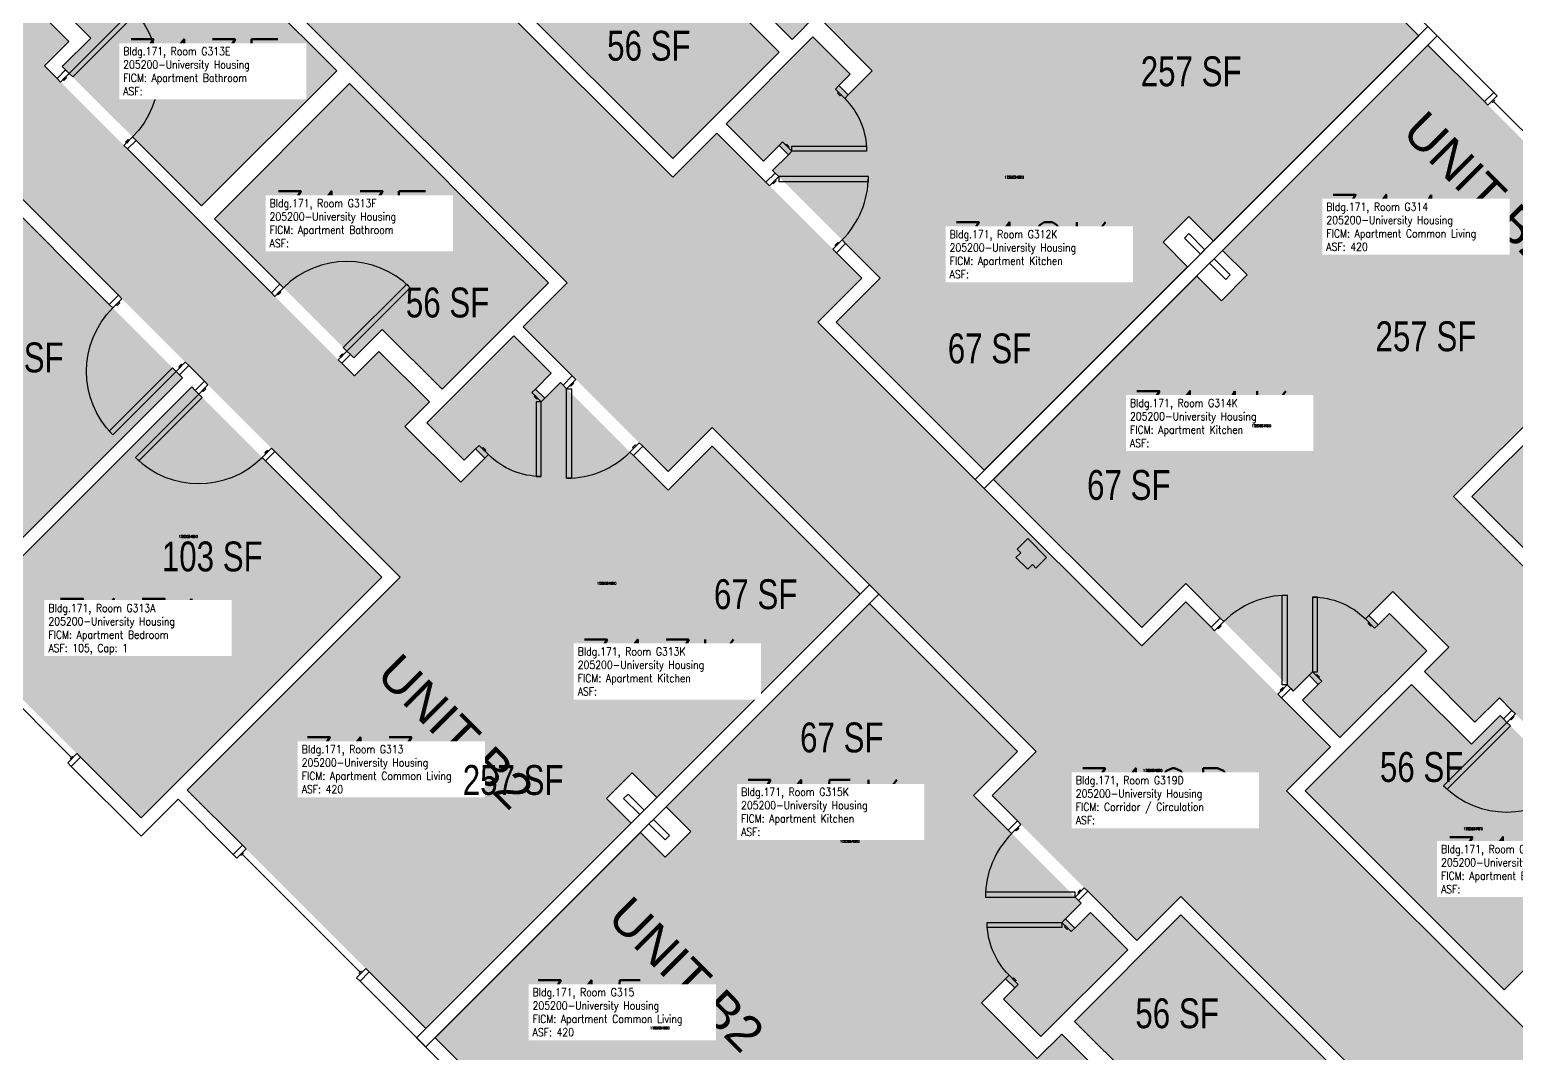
# Model space of a CAD drawing. Header units: inches. Extents: x 1063 to 4030, y -1482 to 1605.
# Drawn here: x 2375 to 2972, y 663 to 1074 of the extents above; entities that cross this region are included whole.
import ezdxf
from ezdxf.enums import TextEntityAlignment as Align

# ---------------------------------------------------------------- set-up
doc = ezdxf.new("R2010")
doc.units = ezdxf.units.IN
doc.header["$LTSCALE"] = 192
doc.header["$MEASUREMENT"] = 0
for name, color, linetype in [('A-AREA-IDEN', 1, 'Continuous'), ('A-DOOR', 2, 'Continuous'), ('A-GLAZ', 1, 'Continuous'), ('A-IDEN-RNUM', 7, 'Continuous'), ('A-IDEN-SNUM', 4, 'Continuous'), ('A-IDEN-VNUM', 4, 'Continuous'), ('A-WALL', 5, 'Continuous'), ('AREA-TEXT', 3, 'Continuous'), ('Rooms-Category-Color', 7, 'Continuous'), ('Rooms-College-Color', 7, 'Continuous'), ('Rooms-Department-Color', 7, 'Continuous'), ('Rooms-Division-Color', 7, 'Continuous'), ('Rooms-Information', 7, 'Continuous')]:
    doc.layers.add(name, color=color, linetype=linetype)
doc.styles.add('AREA', font='arial.ttf', dxfattribs={"width": 0.75, "height": 12})
doc.styles.add('ROOMSNUMBER', font='txt.shx', dxfattribs={"height": 0.03})
doc.styles.add('ROOMVNUMBER', font='simplex.shx', dxfattribs={"width": 0.85})
doc.styles.get("Standard").update_dxf_attribs({"font": 'arial.ttf'})

msp = doc.modelspace()

# ---------------------------------------------------------------- hatches: boundary and pattern name
h = msp.add_hatch()
h.set_pattern_fill('ANSI31', color=256, style=0)
h.set_pattern_definition([(270, (1828.62325, 814.43073), (-0.125, 2e-16), [])])
h.paths.add_polyline_path([(2475.92, 992.96), (2517.46, 951.43), (2523.97, 957.94), (2482.43, 999.47)], flags=9)
h = msp.add_hatch()
h.set_pattern_fill('ANSI31', color=256, style=0)
h.set_pattern_definition([(90, (3642.63514, 926.84186), (0.125, 2e-14), [])])
h.paths.add_polyline_path([(2995.34, 748.31), (2953.8, 789.84), (2947.29, 783.33), (2988.82, 741.8)], flags=9)
at = {"layer": 'Rooms-Category-Color', "true_color": 0xadadad}
msp.add_hatch(color=253, dxfattribs=at).paths.add_polyline_path([(2330.9, 1232.94), (2373.33, 1275.37), (2633.56, 1015.13), (2651.24, 1032.81), (2709.45, 974.59), (2691.78, 956.92), (2821.91, 826.78), (2839.59, 844.46), (2897.8, 786.25), (2880.12, 768.57), (3535.92, 112.77), (3553.6, 130.45), (3595.4, 88.64), (3577.73, 70.96), (3700.48, -51.78), (3658.05, -94.21), (3535.3, 28.54), (3517.62, 10.86), (3475.82, 52.67), (3493.49, 70.35), (2837.69, 726.14), (2820.02, 708.47), (2761.81, 766.68), (2779.48, 784.36), (2649.35, 914.49), (2631.67, 896.81), (2573.46, 955.02), (2591.14, 972.7)])
at = {"layer": 'Rooms-Category-Color', "true_color": 0x728ef3}
for points in [[(2933.18, 1071.9), (2837.36, 1167.71), (2751.8, 1082.15), (2557.35, 1276.6), (2516.34, 1235.59), (2536.67, 1215.26), (2546.48, 1225.07), (2670.95, 1100.6), (2661.14, 1090.79), (2681.47, 1070.46), (2691.28, 1080.27), (2713.7, 1057.86), (2704.06, 1048.22), (2700.35, 1051.93), (2704.86, 1056.44), (2689.87, 1071.43), (2654.95, 1036.52), (2669.94, 1021.53), (2676.31, 1027.89), (2680.02, 1024.18), (2673.66, 1017.82), (2716.88, 974.59), (2780.87, 1038.59), (2830.47, 988.99), (2840.81, 999.33), (2850.71, 989.43)], [(2553.58, 1102.54), (2633.57, 1022.54), (2676.35, 1065.32), (2652.31, 1089.37), (2663.8, 1100.86), (2607.84, 1156.82)], [(2388.36, 1059.51), (2444.31, 1003.56), (2498.58, 1057.83), (2418.59, 1137.83), (2375.8, 1095.05), (2399.84, 1071.01)], [(2534.37, 673.09), (2438.56, 768.9), (2524.12, 854.46), (2329.66, 1048.92), (2370.67, 1089.93), (2391, 1069.6), (2381.19, 1059.79), (2505.67, 935.31), (2515.48, 945.12), (2535.81, 924.8), (2526, 914.98), (2548.41, 892.57), (2558.04, 902.2), (2554.33, 905.92), (2549.82, 901.41), (2534.83, 916.4), (2569.75, 951.31), (2584.74, 936.32), (2578.37, 929.96), (2582.09, 926.25), (2588.45, 932.61), (2631.67, 889.39), (2567.68, 825.39), (2617.28, 775.8), (2606.94, 765.45), (2616.84, 755.55)], [(2936.89, 1068.18), (3032.7, 972.37), (2947.14, 886.81), (3141.6, 692.36), (3100.58, 651.34), (3080.26, 671.67), (3090.07, 681.49), (2965.59, 805.96), (2955.78, 796.15), (2935.45, 816.48), (2945.26, 826.29), (2922.85, 848.7), (2913.21, 839.07), (2916.93, 835.36), (2921.43, 839.86), (2936.42, 824.87), (2901.51, 789.96), (2886.52, 804.95), (2892.89, 811.31), (2889.17, 815.03), (2882.81, 808.66), (2839.59, 851.89), (2903.58, 915.88), (2853.98, 965.48), (2864.32, 975.82), (2854.42, 985.72)], [(2503.72, 1052.7), (2583.71, 972.7), (2540.93, 929.92), (2516.89, 953.96), (2505.4, 942.47), (2449.44, 998.43)], [(2840.37, 979.09), (2758.7, 897.42), (2699.2, 956.92), (2780.87, 1038.59)], [(2263.81, 913.95), (2339.91, 837.84), (2436.61, 934.52), (2360.51, 1010.64), (2264.13, 914.25)], [(3127.64, 907.13), (3051.27, 983.5), (2954.58, 886.8), (3030.94, 810.43), (3127.32, 906.83)], [(2844.08, 975.38), (2762.41, 893.71), (2821.91, 834.21), (2903.58, 915.88)], [(2343.63, 834.13), (2419.99, 757.76), (2516.69, 854.46), (2440.32, 930.83), (2343.95, 834.43)], [(2627.18, 765.9), (2708.85, 847.57), (2649.35, 907.07), (2567.68, 825.39)], [(2630.89, 762.18), (2712.56, 843.85), (2772.06, 784.36), (2690.39, 702.69)], [(2967.55, 688.57), (2887.55, 768.56), (2930.33, 811.34), (2954.38, 787.3), (2965.87, 798.79), (3021.83, 742.83)], [(2538.08, 669.38), (2633.89, 573.56), (2719.45, 659.12), (2913.91, 464.67), (2954.92, 505.68), (2934.59, 526.01), (2924.78, 516.2), (2800.31, 640.67), (2810.12, 650.48), (2789.79, 670.81), (2779.98, 661), (2757.56, 683.42), (2767.2, 693.05), (2770.91, 689.34), (2766.4, 684.83), (2781.39, 669.84), (2816.3, 704.75), (2801.31, 719.74), (2794.95, 713.38), (2791.24, 717.09), (2797.6, 723.46), (2754.38, 766.68), (2690.39, 702.69), (2640.79, 752.28), (2630.45, 741.94), (2620.55, 751.84)], [(2917.69, 638.73), (2837.69, 718.72), (2794.91, 675.94), (2818.96, 651.9), (2807.47, 640.41), (2863.43, 584.45)]]:
    msp.add_hatch(color=171, dxfattribs=at).paths.add_polyline_path(points)
at = {"layer": 'Rooms-College-Color', "true_color": 0xadadad}
for points in [[(2330.9, 1232.94), (2373.33, 1275.37), (2633.56, 1015.13), (2651.24, 1032.81), (2709.45, 974.59), (2691.78, 956.92), (2821.91, 826.78), (2839.59, 844.46), (2897.8, 786.25), (2880.12, 768.57), (3535.92, 112.77), (3553.6, 130.45), (3595.4, 88.64), (3577.73, 70.96), (3700.48, -51.78), (3658.05, -94.21), (3535.3, 28.54), (3517.62, 10.86), (3475.82, 52.67), (3493.49, 70.35), (2837.69, 726.14), (2820.02, 708.47), (2761.81, 766.68), (2779.48, 784.36), (2649.35, 914.49), (2631.67, 896.81), (2573.46, 955.02), (2591.14, 972.7)], [(2933.18, 1071.9), (2837.36, 1167.71), (2751.8, 1082.15), (2557.35, 1276.6), (2516.34, 1235.59), (2536.67, 1215.26), (2546.48, 1225.07), (2670.95, 1100.6), (2661.14, 1090.79), (2681.47, 1070.46), (2691.28, 1080.27), (2713.7, 1057.86), (2704.06, 1048.22), (2700.35, 1051.93), (2704.86, 1056.44), (2689.87, 1071.43), (2654.95, 1036.52), (2669.94, 1021.53), (2676.31, 1027.89), (2680.02, 1024.18), (2673.66, 1017.82), (2716.88, 974.59), (2780.87, 1038.59), (2830.47, 988.99), (2840.81, 999.33), (2850.71, 989.43)], [(2553.58, 1102.54), (2633.57, 1022.54), (2676.35, 1065.32), (2652.31, 1089.37), (2663.8, 1100.86), (2607.84, 1156.82)], [(2388.36, 1059.51), (2444.31, 1003.56), (2498.58, 1057.83), (2418.59, 1137.83), (2375.8, 1095.05), (2399.84, 1071.01)], [(2534.37, 673.09), (2438.56, 768.9), (2524.12, 854.46), (2329.66, 1048.92), (2370.67, 1089.93), (2391, 1069.6), (2381.19, 1059.79), (2505.67, 935.31), (2515.48, 945.12), (2535.81, 924.8), (2526, 914.98), (2548.41, 892.57), (2558.04, 902.2), (2554.33, 905.92), (2549.82, 901.41), (2534.83, 916.4), (2569.75, 951.31), (2584.74, 936.32), (2578.37, 929.96), (2582.09, 926.25), (2588.45, 932.61), (2631.67, 889.39), (2567.68, 825.39), (2617.28, 775.8), (2606.94, 765.45), (2616.84, 755.55)], [(2936.89, 1068.18), (3032.7, 972.37), (2947.14, 886.81), (3141.6, 692.36), (3100.58, 651.34), (3080.26, 671.67), (3090.07, 681.49), (2965.59, 805.96), (2955.78, 796.15), (2935.45, 816.48), (2945.26, 826.29), (2922.85, 848.7), (2913.21, 839.07), (2916.93, 835.36), (2921.43, 839.86), (2936.42, 824.87), (2901.51, 789.96), (2886.52, 804.95), (2892.89, 811.31), (2889.17, 815.03), (2882.81, 808.66), (2839.59, 851.89), (2903.58, 915.88), (2853.98, 965.48), (2864.32, 975.82), (2854.42, 985.72)], [(2503.72, 1052.7), (2583.71, 972.7), (2540.93, 929.92), (2516.89, 953.96), (2505.4, 942.47), (2449.44, 998.43)], [(2840.37, 979.09), (2758.7, 897.42), (2699.2, 956.92), (2780.87, 1038.59)], [(2263.81, 913.95), (2339.91, 837.84), (2436.61, 934.52), (2360.51, 1010.64), (2264.13, 914.25)], [(3127.64, 907.13), (3051.27, 983.5), (2954.58, 886.8), (3030.94, 810.43), (3127.32, 906.83)], [(2844.08, 975.38), (2762.41, 893.71), (2821.91, 834.21), (2903.58, 915.88)], [(2343.63, 834.13), (2419.99, 757.76), (2516.69, 854.46), (2440.32, 930.83), (2343.95, 834.43)], [(2627.18, 765.9), (2708.85, 847.57), (2649.35, 907.07), (2567.68, 825.39)], [(2630.89, 762.18), (2712.56, 843.85), (2772.06, 784.36), (2690.39, 702.69)], [(2967.55, 688.57), (2887.55, 768.56), (2930.33, 811.34), (2954.38, 787.3), (2965.87, 798.79), (3021.83, 742.83)], [(2538.08, 669.38), (2633.89, 573.56), (2719.45, 659.12), (2913.91, 464.67), (2954.92, 505.68), (2934.59, 526.01), (2924.78, 516.2), (2800.31, 640.67), (2810.12, 650.48), (2789.79, 670.81), (2779.98, 661), (2757.56, 683.42), (2767.2, 693.05), (2770.91, 689.34), (2766.4, 684.83), (2781.39, 669.84), (2816.3, 704.75), (2801.31, 719.74), (2794.95, 713.38), (2791.24, 717.09), (2797.6, 723.46), (2754.38, 766.68), (2690.39, 702.69), (2640.79, 752.28), (2630.45, 741.94), (2620.55, 751.84)], [(2917.69, 638.73), (2837.69, 718.72), (2794.91, 675.94), (2818.96, 651.9), (2807.47, 640.41), (2863.43, 584.45)]]:
    msp.add_hatch(color=253, dxfattribs=at).paths.add_polyline_path(points)
at = {"layer": 'Rooms-Department-Color', "true_color": 0xacacac}
msp.add_hatch(color=253, dxfattribs=at).paths.add_polyline_path([(2330.9, 1232.94), (2373.33, 1275.37), (2633.56, 1015.13), (2651.24, 1032.81), (2709.45, 974.59), (2691.78, 956.92), (2821.91, 826.78), (2839.59, 844.46), (2897.8, 786.25), (2880.12, 768.57), (3535.92, 112.77), (3553.6, 130.45), (3595.4, 88.64), (3577.73, 70.96), (3700.48, -51.78), (3658.05, -94.21), (3535.3, 28.54), (3517.62, 10.86), (3475.82, 52.67), (3493.49, 70.35), (2837.69, 726.14), (2820.02, 708.47), (2761.81, 766.68), (2779.48, 784.36), (2649.35, 914.49), (2631.67, 896.81), (2573.46, 955.02), (2591.14, 972.7)])
at = {"layer": 'Rooms-Department-Color', "true_color": 0x604aed}
for points in [[(2933.18, 1071.9), (2837.36, 1167.71), (2751.8, 1082.15), (2557.35, 1276.6), (2516.34, 1235.59), (2536.67, 1215.26), (2546.48, 1225.07), (2670.95, 1100.6), (2661.14, 1090.79), (2681.47, 1070.46), (2691.28, 1080.27), (2713.7, 1057.86), (2704.06, 1048.22), (2700.35, 1051.93), (2704.86, 1056.44), (2689.87, 1071.43), (2654.95, 1036.52), (2669.94, 1021.53), (2676.31, 1027.89), (2680.02, 1024.18), (2673.66, 1017.82), (2716.88, 974.59), (2780.87, 1038.59), (2830.47, 988.99), (2840.81, 999.33), (2850.71, 989.43)], [(2553.58, 1102.54), (2633.57, 1022.54), (2676.35, 1065.32), (2652.31, 1089.37), (2663.8, 1100.86), (2607.84, 1156.82)], [(2388.36, 1059.51), (2444.31, 1003.56), (2498.58, 1057.83), (2418.59, 1137.83), (2375.8, 1095.05), (2399.84, 1071.01)], [(2534.37, 673.09), (2438.56, 768.9), (2524.12, 854.46), (2329.66, 1048.92), (2370.67, 1089.93), (2391, 1069.6), (2381.19, 1059.79), (2505.67, 935.31), (2515.48, 945.12), (2535.81, 924.8), (2526, 914.98), (2548.41, 892.57), (2558.04, 902.2), (2554.33, 905.92), (2549.82, 901.41), (2534.83, 916.4), (2569.75, 951.31), (2584.74, 936.32), (2578.37, 929.96), (2582.09, 926.25), (2588.45, 932.61), (2631.67, 889.39), (2567.68, 825.39), (2617.28, 775.8), (2606.94, 765.45), (2616.84, 755.55)], [(2936.89, 1068.18), (3032.7, 972.37), (2947.14, 886.81), (3141.6, 692.36), (3100.58, 651.34), (3080.26, 671.67), (3090.07, 681.49), (2965.59, 805.96), (2955.78, 796.15), (2935.45, 816.48), (2945.26, 826.29), (2922.85, 848.7), (2913.21, 839.07), (2916.93, 835.36), (2921.43, 839.86), (2936.42, 824.87), (2901.51, 789.96), (2886.52, 804.95), (2892.89, 811.31), (2889.17, 815.03), (2882.81, 808.66), (2839.59, 851.89), (2903.58, 915.88), (2853.98, 965.48), (2864.32, 975.82), (2854.42, 985.72)], [(2503.72, 1052.7), (2583.71, 972.7), (2540.93, 929.92), (2516.89, 953.96), (2505.4, 942.47), (2449.44, 998.43)], [(2840.37, 979.09), (2758.7, 897.42), (2699.2, 956.92), (2780.87, 1038.59)], [(2263.81, 913.95), (2339.91, 837.84), (2436.61, 934.52), (2360.51, 1010.64), (2264.13, 914.25)], [(3127.64, 907.13), (3051.27, 983.5), (2954.58, 886.8), (3030.94, 810.43), (3127.32, 906.83)], [(2844.08, 975.38), (2762.41, 893.71), (2821.91, 834.21), (2903.58, 915.88)], [(2343.63, 834.13), (2419.99, 757.76), (2516.69, 854.46), (2440.32, 930.83), (2343.95, 834.43)], [(2627.18, 765.9), (2708.85, 847.57), (2649.35, 907.07), (2567.68, 825.39)], [(2630.89, 762.18), (2712.56, 843.85), (2772.06, 784.36), (2690.39, 702.69)], [(2967.55, 688.57), (2887.55, 768.56), (2930.33, 811.34), (2954.38, 787.3), (2965.87, 798.79), (3021.83, 742.83)], [(2538.08, 669.38), (2633.89, 573.56), (2719.45, 659.12), (2913.91, 464.67), (2954.92, 505.68), (2934.59, 526.01), (2924.78, 516.2), (2800.31, 640.67), (2810.12, 650.48), (2789.79, 670.81), (2779.98, 661), (2757.56, 683.42), (2767.2, 693.05), (2770.91, 689.34), (2766.4, 684.83), (2781.39, 669.84), (2816.3, 704.75), (2801.31, 719.74), (2794.95, 713.38), (2791.24, 717.09), (2797.6, 723.46), (2754.38, 766.68), (2690.39, 702.69), (2640.79, 752.28), (2630.45, 741.94), (2620.55, 751.84)], [(2917.69, 638.73), (2837.69, 718.72), (2794.91, 675.94), (2818.96, 651.9), (2807.47, 640.41), (2863.43, 584.45)]]:
    msp.add_hatch(color=173, dxfattribs=at).paths.add_polyline_path(points)
at = {"layer": 'Rooms-Division-Color', "true_color": 0xadadad}
msp.add_hatch(color=253, dxfattribs=at).paths.add_polyline_path([(2330.9, 1232.94), (2373.33, 1275.37), (2633.56, 1015.13), (2651.24, 1032.81), (2709.45, 974.59), (2691.78, 956.92), (2821.91, 826.78), (2839.59, 844.46), (2897.8, 786.25), (2880.12, 768.57), (3535.92, 112.77), (3553.6, 130.45), (3595.4, 88.64), (3577.73, 70.96), (3700.48, -51.78), (3658.05, -94.21), (3535.3, 28.54), (3517.62, 10.86), (3475.82, 52.67), (3493.49, 70.35), (2837.69, 726.14), (2820.02, 708.47), (2761.81, 766.68), (2779.48, 784.36), (2649.35, 914.49), (2631.67, 896.81), (2573.46, 955.02), (2591.14, 972.7)])
at = {"layer": 'Rooms-Division-Color', "true_color": 0x604aed}
for points in [[(2933.18, 1071.9), (2837.36, 1167.71), (2751.8, 1082.15), (2557.35, 1276.6), (2516.34, 1235.59), (2536.67, 1215.26), (2546.48, 1225.07), (2670.95, 1100.6), (2661.14, 1090.79), (2681.47, 1070.46), (2691.28, 1080.27), (2713.7, 1057.86), (2704.06, 1048.22), (2700.35, 1051.93), (2704.86, 1056.44), (2689.87, 1071.43), (2654.95, 1036.52), (2669.94, 1021.53), (2676.31, 1027.89), (2680.02, 1024.18), (2673.66, 1017.82), (2716.88, 974.59), (2780.87, 1038.59), (2830.47, 988.99), (2840.81, 999.33), (2850.71, 989.43)], [(2553.58, 1102.54), (2633.57, 1022.54), (2676.35, 1065.32), (2652.31, 1089.37), (2663.8, 1100.86), (2607.84, 1156.82)], [(2388.36, 1059.51), (2444.31, 1003.56), (2498.58, 1057.83), (2418.59, 1137.83), (2375.8, 1095.05), (2399.84, 1071.01)], [(2534.37, 673.09), (2438.56, 768.9), (2524.12, 854.46), (2329.66, 1048.92), (2370.67, 1089.93), (2391, 1069.6), (2381.19, 1059.79), (2505.67, 935.31), (2515.48, 945.12), (2535.81, 924.8), (2526, 914.98), (2548.41, 892.57), (2558.04, 902.2), (2554.33, 905.92), (2549.82, 901.41), (2534.83, 916.4), (2569.75, 951.31), (2584.74, 936.32), (2578.37, 929.96), (2582.09, 926.25), (2588.45, 932.61), (2631.67, 889.39), (2567.68, 825.39), (2617.28, 775.8), (2606.94, 765.45), (2616.84, 755.55)], [(2936.89, 1068.18), (3032.7, 972.37), (2947.14, 886.81), (3141.6, 692.36), (3100.58, 651.34), (3080.26, 671.67), (3090.07, 681.49), (2965.59, 805.96), (2955.78, 796.15), (2935.45, 816.48), (2945.26, 826.29), (2922.85, 848.7), (2913.21, 839.07), (2916.93, 835.36), (2921.43, 839.86), (2936.42, 824.87), (2901.51, 789.96), (2886.52, 804.95), (2892.89, 811.31), (2889.17, 815.03), (2882.81, 808.66), (2839.59, 851.89), (2903.58, 915.88), (2853.98, 965.48), (2864.32, 975.82), (2854.42, 985.72)], [(2503.72, 1052.7), (2583.71, 972.7), (2540.93, 929.92), (2516.89, 953.96), (2505.4, 942.47), (2449.44, 998.43)], [(2840.37, 979.09), (2758.7, 897.42), (2699.2, 956.92), (2780.87, 1038.59)], [(2263.81, 913.95), (2339.91, 837.84), (2436.61, 934.52), (2360.51, 1010.64), (2264.13, 914.25)], [(3127.64, 907.13), (3051.27, 983.5), (2954.58, 886.8), (3030.94, 810.43), (3127.32, 906.83)], [(2844.08, 975.38), (2762.41, 893.71), (2821.91, 834.21), (2903.58, 915.88)], [(2343.63, 834.13), (2419.99, 757.76), (2516.69, 854.46), (2440.32, 930.83), (2343.95, 834.43)], [(2627.18, 765.9), (2708.85, 847.57), (2649.35, 907.07), (2567.68, 825.39)], [(2630.89, 762.18), (2712.56, 843.85), (2772.06, 784.36), (2690.39, 702.69)], [(2967.55, 688.57), (2887.55, 768.56), (2930.33, 811.34), (2954.38, 787.3), (2965.87, 798.79), (3021.83, 742.83)], [(2538.08, 669.38), (2633.89, 573.56), (2719.45, 659.12), (2913.91, 464.67), (2954.92, 505.68), (2934.59, 526.01), (2924.78, 516.2), (2800.31, 640.67), (2810.12, 650.48), (2789.79, 670.81), (2779.98, 661), (2757.56, 683.42), (2767.2, 693.05), (2770.91, 689.34), (2766.4, 684.83), (2781.39, 669.84), (2816.3, 704.75), (2801.31, 719.74), (2794.95, 713.38), (2791.24, 717.09), (2797.6, 723.46), (2754.38, 766.68), (2690.39, 702.69), (2640.79, 752.28), (2630.45, 741.94), (2620.55, 751.84)], [(2917.69, 638.73), (2837.69, 718.72), (2794.91, 675.94), (2818.96, 651.9), (2807.47, 640.41), (2863.43, 584.45)]]:
    msp.add_hatch(color=173, dxfattribs=at).paths.add_polyline_path(points)

# ---------------------------------------------------------------- linework, layer by layer
for p, q in [((2771.88, 865.62), (2776.14, 869.89)), ((2776.14, 869.89), (2783.71, 862.31)), ((2771.4, 862.31), (2773.3, 864.2)), ((2776.14, 857.57), (2771.4, 862.31)), ((2773.3, 864.2), (2771.88, 865.62)), ((2783.71, 862.31), (2779.45, 858.05)), ((2778.03, 859.47), (2776.14, 857.57)), ((2779.45, 858.05), (2778.03, 859.47))]:
    msp.add_line(p, q)
at = {"layer": 'A-DOOR'}
for points in [[(2391.1, 1056.77), (2392.52, 1055.36), (2417.97, 1080.81), (2416.56, 1082.23)], [(2387.66, 1053.32), (2386.24, 1054.74), (2389.69, 1058.18), (2391.1, 1056.77)], [(2388.63, 1054.3), (2388.98, 1053.94), (2390.04, 1055), (2389.69, 1055.36)], [(2698.9, 1050.48), (2700.31, 1051.9), (2704.03, 1048.19), (2702.61, 1046.77)], [(2700.14, 1049.25), (2699.78, 1048.89), (2700.84, 1047.83), (2701.2, 1048.19)], [(2413.11, 1027.87), (2414.53, 1026.45), (2417.97, 1029.9), (2416.56, 1031.31)], [(2414.08, 1028.84), (2413.73, 1029.19), (2414.79, 1030.25), (2415.14, 1029.9)], [(2677.69, 1029.27), (2676.27, 1027.86), (2679.98, 1024.14), (2681.4, 1025.56)], [(2678.92, 1028.03), (2679.28, 1028.39), (2680.34, 1027.33), (2679.98, 1026.97)], [(2681.4, 1025.56), (2681.4, 1027.56), (2711.4, 1027.56), (2711.4, 1025.56)], [(2672.41, 1011.64), (2671, 1013.05), (2674.71, 1016.76), (2676.12, 1015.35)], [(2676.12, 1015.35), (2676.12, 1013.35), (2712.12, 1013.35), (2712.12, 1015.35)], [(2673.65, 1012.88), (2674, 1012.52), (2675.06, 1013.58), (2674.71, 1013.94)], [(2697.87, 986.18), (2699.28, 984.77), (2702.99, 988.48), (2701.58, 989.89)], [(2699.1, 987.42), (2698.75, 987.77), (2699.81, 988.83), (2700.16, 988.48)], [(2412.3, 966.27), (2410.89, 967.69), (2407.18, 963.97), (2408.59, 962.56)], [(2473.75, 967.23), (2472.33, 968.65), (2475.78, 972.09), (2477.19, 970.68)], [(2474.72, 968.21), (2475.07, 967.85), (2476.13, 968.91), (2475.78, 969.27)], [(2502.65, 945.22), (2501.23, 946.64), (2526.69, 972.09), (2528.1, 970.68)], [(2411.07, 965.04), (2411.42, 964.68), (2410.36, 963.62), (2410.01, 963.97)], [(2499.2, 941.78), (2500.62, 940.36), (2504.06, 943.81), (2502.65, 945.22)], [(2500.17, 942.75), (2499.82, 943.1), (2500.88, 944.16), (2501.23, 943.81)], [(2434.05, 937.1), (2432.63, 938.52), (2407.18, 913.06), (2408.59, 911.65)], [(2437.76, 940.82), (2439.17, 939.4), (2435.46, 935.69), (2434.05, 937.1)], [(2436.52, 939.58), (2436.17, 939.93), (2435.11, 938.87), (2435.46, 938.52)], [(2446.86, 931.71), (2445.45, 933.13), (2441.74, 929.41), (2443.15, 928)], [(2594.63, 933.86), (2593.21, 935.27), (2589.5, 931.56), (2590.92, 930.14)], [(2593.39, 932.62), (2593.74, 932.26), (2592.68, 931.2), (2592.33, 931.56)], [(2443.15, 928), (2444.57, 926.59), (2419.11, 901.13), (2417.7, 902.54)], [(2445.63, 930.48), (2445.98, 930.12), (2444.92, 929.06), (2444.57, 929.41)], [(2576.99, 928.58), (2578.41, 929.99), (2582.12, 926.28), (2580.71, 924.87)], [(2578.23, 927.34), (2577.88, 926.99), (2578.94, 925.93), (2579.29, 926.28)], [(2590.92, 930.14), (2592.92, 930.14), (2592.92, 894.14), (2590.92, 894.14)], [(2580.71, 924.87), (2578.71, 924.87), (2578.71, 894.87), (2580.71, 894.87)], [(2620.08, 908.4), (2621.5, 906.99), (2617.79, 903.27), (2616.37, 904.69)], [(2472.32, 906.26), (2473.73, 904.84), (2470.02, 901.13), (2468.61, 902.54)], [(2471.08, 905.02), (2470.73, 905.37), (2469.67, 904.31), (2470.02, 903.96)], [(2555.78, 907.37), (2554.37, 905.95), (2558.08, 902.24), (2559.49, 903.65)], [(2557.02, 906.13), (2557.37, 906.48), (2558.43, 905.42), (2558.08, 905.07)], [(2618.85, 907.16), (2618.49, 907.52), (2617.43, 906.46), (2617.79, 906.1)], [(2880.34, 811.13), (2878.34, 811.13), (2878.34, 847.13), (2880.34, 847.13)], [(2890.55, 816.41), (2892.55, 816.41), (2892.55, 846.41), (2890.55, 846.41)], [(2851.17, 832.87), (2849.76, 834.29), (2853.47, 838), (2854.89, 836.58)], [(2915.48, 833.91), (2916.89, 835.32), (2913.18, 839.03), (2911.77, 837.62)], [(2914.24, 835.14), (2913.89, 834.79), (2912.83, 835.85), (2913.18, 836.21)], [(2852.41, 834.11), (2852.77, 833.76), (2853.83, 834.82), (2853.47, 835.17)], [(2894.26, 812.69), (2892.85, 811.28), (2889.14, 814.99), (2890.55, 816.41)], [(2893.03, 813.93), (2893.38, 814.28), (2892.32, 815.35), (2891.97, 814.99)], [(2876.63, 807.42), (2878.04, 806), (2881.76, 809.71), (2880.34, 811.13)], [(2877.87, 808.65), (2877.51, 809.01), (2878.58, 810.07), (2878.93, 809.71)], [(2972.06, 799.5), (2970.64, 800.91), (2967.2, 797.46), (2968.61, 796.05)], [(2968.61, 796.05), (2970.02, 794.63), (2944.57, 769.18), (2943.15, 770.59)], [(2971.08, 798.52), (2971.44, 798.17), (2970.38, 797.11), (2970.02, 797.46)], [(2773.39, 755.09), (2771.98, 756.51), (2768.27, 752.79), (2769.68, 751.38)], [(2772.16, 753.85), (2772.51, 753.5), (2771.45, 752.44), (2771.09, 752.79)], [(2798.85, 729.64), (2800.26, 728.22), (2796.55, 724.51), (2795.14, 725.92)], [(2797.61, 728.4), (2797.26, 728.75), (2796.2, 727.69), (2796.55, 727.34)], [(2795.14, 725.92), (2795.14, 727.92), (2759.14, 727.92), (2759.14, 725.92)], [(2793.57, 712), (2794.99, 713.42), (2791.27, 717.13), (2789.86, 715.71)], [(2789.86, 715.71), (2789.86, 713.71), (2759.86, 713.71), (2759.86, 715.71)], [(2792.33, 713.24), (2791.98, 712.89), (2790.92, 713.95), (2791.27, 714.3)], [(2772.36, 690.79), (2770.94, 689.37), (2767.23, 693.09), (2768.65, 694.5)], [(2771.12, 692.03), (2771.47, 692.38), (2770.41, 693.44), (2770.06, 693.09)]]:
    msp.add_lwpolyline(points, close=True, dxfattribs=at)
at = {"layer": 'A-DOOR', "extrusion": (0, 0, -1)}
for centre, radius, start, end in [((-2391.1, 1056.77), 36, 135, 225), ((-2681.4, 1025.56), 30, 135, 180), ((-2434.05, 937.1), 36, 315, 45), ((-2580.71, 924.87), 30, 270, 315), ((-2890.55, 816.41), 30, 90, 135), ((-2789.86, 715.71), 30, 315, 0)]:
    msp.add_arc(centre, radius, start, end, dxfattribs=at)
at = {"layer": 'A-DOOR'}
for centre, start, end in [((2676.12, 1015.35), 315, 0), ((2502.65, 945.22), 45, 135), ((2443.15, 928), 225, 315), ((2590.92, 930.14), 270, 315), ((2880.34, 811.13), 90, 135), ((2968.61, 796.05), 225, 315), ((2795.14, 725.92), 135, 180)]:
    msp.add_arc(centre, 36, start, end, dxfattribs=at)
at = {"layer": 'A-GLAZ'}
for p, q in [((2962.69, 1045.03), (2963.75, 1046.09)), ((2963.22, 1045.56), (3010.6, 998.19)), ((2392.04, 782), (2357.39, 816.65)), ((2392.57, 782.53), (2391.51, 781.47)), ((2461.19, 743.62), (2460.13, 742.56)), ((2508.04, 695.71), (2460.66, 743.09)), ((2508.57, 696.24), (2507.51, 695.18))]:
    msp.add_line(p, q, dxfattribs=at)
for points in [[(2964.73, 1047.77), (2963.31, 1049.19), (2959.6, 1045.47), (2961.01, 1044.06)], [(2390.54, 779.79), (2391.95, 778.38), (2395.67, 782.09), (2394.25, 783.51)], [(2458.45, 741.58), (2457.04, 743), (2460.75, 746.71), (2462.16, 745.3)], [(2506.53, 693.5), (2507.95, 692.09), (2511.66, 695.8), (2510.25, 697.21)]]:
    msp.add_lwpolyline(points, close=True, dxfattribs=at)
at = {"layer": 'A-WALL'}
for p, q in [((2464.28, 1184.41), (2633.56, 1015.13)), ((2421.85, 1141.99), (2591.14, 972.7)), ((2498.58, 1057.83), (2418.58, 1137.83)), ((2633.56, 1022.55), (2553.56, 1102.56)), ((2375.8, 1095.05), (2399.84, 1071.01)), ((2910.47, 1094.61), (2933.18, 1071.9)), ((2940.6, 1071.9), (2914.18, 1098.32)), ((2391, 1069.6), (2370.67, 1089.93)), ((2652.3, 1089.37), (2676.34, 1065.33)), ((2681.47, 1070.46), (2661.14, 1090.79)), ((2691.28, 1080.27), (2681.47, 1070.46)), ((2713.7, 1057.86), (2691.28, 1080.27)), ((2754.99, 893.71), (2936.89, 1075.61)), ((2936.89, 1075.61), (2963.31, 1049.19)), ((2381.19, 1059.79), (2391, 1069.6)), ((2399.84, 1071.01), (2388.35, 1059.52)), ((2654.95, 1036.52), (2689.87, 1071.43)), ((2689.87, 1071.43), (2704.86, 1056.44)), ((2758.7, 889.99), (2940.6, 1071.9)), ((2933.18, 1071.9), (2850.71, 989.43)), ((2676.34, 1065.33), (2633.56, 1022.55)), ((2936.89, 1068.18), (2854.42, 985.72)), ((2959.6, 1045.47), (2936.89, 1068.18)), ((2386.24, 1054.74), (2381.19, 1059.79)), ((2389.69, 1058.18), (2386.24, 1054.74)), ((2388.35, 1059.52), (2389.69, 1058.18)), ((2444.31, 1003.56), (2498.58, 1057.83)), ((2704.03, 1048.19), (2713.7, 1057.86)), ((2503.71, 1052.7), (2449.44, 998.43)), ((2583.71, 972.7), (2503.71, 1052.7)), ((2704.86, 1056.44), (2700.31, 1051.9)), ((2700.31, 1051.9), (2704.03, 1048.19)), ((2963.31, 1049.19), (2959.6, 1045.47)), ((2669.94, 1021.53), (2654.95, 1036.52)), ((2414.53, 1026.45), (2417.97, 1029.9)), ((2417.97, 1029.9), (2444.31, 1003.56)), ((2633.56, 1015.13), (2651.24, 1032.81)), ((2651.24, 1032.81), (2671, 1013.05)), ((2676.27, 1027.86), (2669.94, 1021.53)), ((2679.98, 1024.14), (2676.27, 1027.86)), ((2472.33, 968.65), (2414.53, 1026.45)), ((2673.66, 1017.82), (2679.98, 1024.14)), ((2359.36, 1019.22), (2410.89, 967.69)), ((2671, 1013.05), (2674.71, 1016.76)), ((2674.71, 1016.76), (2673.66, 1017.82)), ((2407.18, 963.97), (2360.51, 1010.64)), ((2449.44, 998.43), (2475.78, 972.09)), ((2840.81, 999.33), (2830.47, 988.99)), ((2850.71, 989.43), (2840.81, 999.33)), ((2839.04, 990.67), (2840.81, 992.44)), ((2840.81, 992.44), (2847.26, 985.98)), ((2702.99, 988.48), (2699.28, 984.77)), ((2716.88, 974.59), (2702.99, 988.48)), ((2830.47, 988.99), (2840.37, 979.09)), ((2845.5, 984.22), (2839.04, 990.67)), ((2847.26, 985.98), (2845.5, 984.22)), ((2854.42, 985.72), (2864.32, 975.82)), ((2699.28, 984.77), (2709.45, 974.59)), ((2850.98, 982.27), (2849.21, 980.5)), ((2849.21, 980.5), (2855.66, 974.05)), ((2857.43, 975.82), (2850.98, 982.27)), ((3051.26, 983.51), (2954.57, 886.81)), ((2709.45, 974.59), (2691.78, 956.92)), ((2699.2, 956.92), (2716.88, 974.59)), ((2840.37, 979.09), (2758.7, 897.42)), ((2844.08, 975.38), (2762.41, 893.71)), ((2853.98, 965.48), (2844.08, 975.38)), ((2864.32, 975.82), (2853.98, 965.48)), ((2855.66, 974.05), (2857.43, 975.82)), ((2410.89, 967.69), (2407.18, 963.97)), ((2475.78, 972.09), (2472.33, 968.65)), ((2540.93, 929.92), (2583.71, 972.7)), ((2591.14, 972.7), (2573.46, 955.02)), ((2947.14, 886.81), (3032.7, 972.37)), ((2691.78, 956.92), (2758.7, 889.99)), ((2758.7, 897.42), (2699.2, 956.92)), ((2505.4, 942.47), (2516.89, 953.96)), ((2516.89, 953.96), (2540.93, 929.92)), ((2569.75, 951.31), (2534.83, 916.4)), ((2584.74, 936.32), (2569.75, 951.31)), ((2573.46, 955.02), (2593.21, 935.27)), ((2500.62, 940.36), (2504.06, 943.81)), ((2504.06, 943.81), (2505.4, 942.47)), ((2515.48, 945.12), (2505.67, 935.31)), ((2535.81, 924.8), (2515.48, 945.12)), ((2435.46, 935.69), (2439.17, 939.4)), ((2439.17, 939.4), (2445.45, 933.13)), ((2505.67, 935.31), (2500.62, 940.36)), ((2339.91, 837.84), (2436.61, 934.54)), ((2436.61, 934.54), (2435.46, 935.69)), ((2445.45, 933.13), (2441.74, 929.41)), ((2578.41, 929.99), (2584.74, 936.32)), ((2588.45, 932.61), (2582.12, 926.28)), ((2589.5, 931.56), (2588.45, 932.61)), ((2593.21, 935.27), (2589.5, 931.56)), ((2440.32, 930.83), (2343.63, 834.13)), ((2441.74, 929.41), (2440.32, 930.83)), ((2582.12, 926.28), (2578.41, 929.99)), ((2526, 914.98), (2535.81, 924.8)), ((2548.41, 892.57), (2526, 914.98)), ((2534.83, 916.4), (2549.82, 901.41)), ((2631.67, 896.81), (2649.35, 914.49)), ((2649.35, 914.49), (2716.27, 847.57)), ((2470.02, 901.13), (2473.73, 904.84)), ((2473.73, 904.84), (2524.12, 854.46)), ((2558.08, 902.24), (2548.41, 892.57)), ((2549.82, 901.41), (2554.37, 905.95)), ((2554.37, 905.95), (2558.08, 902.24)), ((2617.79, 903.27), (2621.5, 906.99)), ((2631.67, 889.39), (2617.79, 903.27)), ((2621.5, 906.99), (2631.67, 896.81)), ((2649.35, 907.07), (2631.67, 889.39)), ((2708.85, 847.57), (2649.35, 907.07)), ((2516.69, 854.46), (2470.02, 901.13)), ((2821.91, 826.78), (2754.99, 893.71)), ((2762.41, 893.71), (2821.91, 834.21)), ((2997.52, 836.43), (2947.14, 886.81)), ((2954.57, 886.81), (3001.24, 840.14)), ((2419.99, 757.76), (2516.69, 854.46)), ((2524.12, 854.46), (2438.56, 768.9)), ((2712.56, 851.28), (2530.66, 669.38)), ((2779.48, 784.36), (2712.56, 851.28)), ((2821.91, 834.21), (2839.59, 851.89)), ((2839.59, 851.89), (2853.47, 838)), ((2913.18, 839.03), (2922.85, 848.7)), ((2922.85, 848.7), (2945.26, 826.29)), ((2716.27, 847.57), (2534.37, 665.66)), ((2627.18, 765.9), (2708.85, 847.57)), ((2630.89, 762.18), (2712.56, 843.85)), ((2712.56, 843.85), (2772.06, 784.36)), ((2839.59, 844.46), (2821.91, 826.78)), ((2849.76, 834.29), (2839.59, 844.46)), ((2853.47, 838), (2849.76, 834.29)), ((2916.89, 835.32), (2913.18, 839.03)), ((2921.43, 839.86), (2916.89, 835.32)), ((2936.42, 824.87), (2921.43, 839.86)), ((2901.51, 789.96), (2936.42, 824.87)), ((2945.26, 826.29), (2935.45, 816.48)), ((2882.81, 808.66), (2889.14, 814.99)), ((2889.14, 814.99), (2892.85, 811.28)), ((2935.45, 816.48), (2955.78, 796.15)), ((2878.04, 806), (2881.76, 809.71)), ((2881.76, 809.71), (2882.81, 808.66)), ((2892.85, 811.28), (2886.52, 804.95)), ((2930.33, 811.35), (2887.55, 768.57)), ((2954.37, 787.31), (2930.33, 811.35)), ((2897.8, 786.25), (2878.04, 806)), ((2886.52, 804.95), (2901.51, 789.96)), ((2955.78, 796.15), (2965.59, 805.96)), ((2965.59, 805.96), (2970.64, 800.91)), ((2970.64, 800.91), (2967.2, 797.46)), ((2965.86, 798.8), (2954.37, 787.31)), ((2967.2, 797.46), (2965.86, 798.8)), ((2772.06, 784.36), (2754.38, 766.68)), ((2761.81, 766.68), (2779.48, 784.36)), ((2880.12, 768.57), (2897.8, 786.25)), ((2391.95, 778.38), (2395.67, 782.09)), ((2419.99, 750.34), (2391.95, 778.38)), ((2395.67, 782.09), (2419.99, 757.76)), ((2606.94, 765.45), (2617.28, 775.8)), ((2617.28, 775.8), (2627.18, 765.9)), ((2434.84, 765.19), (2419.99, 750.34)), ((2457.04, 743), (2434.84, 765.19)), ((2438.56, 768.9), (2460.75, 746.71)), ((2616.84, 755.55), (2606.94, 765.45)), ((2615.6, 767.22), (2613.83, 765.45)), ((2613.83, 765.45), (2620.28, 759)), ((2622.05, 760.77), (2615.6, 767.22)), ((2754.38, 766.68), (2768.27, 752.79)), ((2771.98, 756.51), (2761.81, 766.68)), ((3049.41, 599.28), (2880.12, 768.57)), ((2887.55, 768.57), (2967.55, 688.57)), ((2620.28, 759), (2622.05, 760.77)), ((2640.79, 752.28), (2630.89, 762.18)), ((2534.37, 673.09), (2616.84, 755.55)), ((2623.99, 755.29), (2625.76, 757.06)), ((2630.45, 748.84), (2623.99, 755.29)), ((2625.76, 757.06), (2632.21, 750.6)), ((2768.27, 752.79), (2771.98, 756.51)), ((2460.75, 746.71), (2457.04, 743)), ((2538.08, 669.38), (2620.55, 751.84)), ((2620.55, 751.84), (2630.45, 741.94)), ((2630.45, 741.94), (2640.79, 752.28)), ((2632.21, 750.6), (2630.45, 748.84)), ((2967.55, 688.57), (3021.82, 742.84)), ((2797.6, 723.46), (2791.27, 717.13)), ((2800.26, 728.22), (2796.55, 724.51)), ((2796.55, 724.51), (2797.6, 723.46)), ((2820.02, 708.47), (2800.26, 728.22)), ((2837.69, 726.14), (2820.02, 708.47)), ((3006.98, 556.86), (2837.69, 726.14)), ((2791.27, 717.13), (2794.99, 713.42)), ((2794.91, 675.94), (2837.69, 718.72)), ((2794.99, 713.42), (2801.31, 719.74)), ((2801.31, 719.74), (2816.3, 704.75)), ((2837.69, 718.72), (2917.7, 638.72)), ((2816.3, 704.75), (2781.39, 669.84)), ((2507.95, 692.09), (2511.66, 695.8)), ((2511.66, 695.8), (2534.37, 673.09)), ((2767.23, 693.09), (2757.56, 683.42)), ((2770.94, 689.37), (2767.23, 693.09)), ((2534.37, 665.66), (2507.95, 692.09)), ((2766.4, 684.83), (2770.94, 689.37)), ((2757.56, 683.42), (2779.98, 661)), ((2781.39, 669.84), (2766.4, 684.83)), ((2818.96, 651.9), (2794.91, 675.94)), ((2530.66, 669.38), (2557.08, 642.95)), ((2560.79, 646.67), (2538.08, 669.38)), ((2779.98, 661), (2789.79, 670.81)), ((2789.79, 670.81), (2810.12, 650.48))]:
    msp.add_line(p, q, dxfattribs=at)

# ---------------------------------------------------------------- texts
at = {"layer": 'A-AREA-IDEN'}
for p in [(2953.25, 1005.3), (2541.23, 787.34), (2633.97, 689.71)]:
    msp.add_text('UNIT B2', height=14.4, rotation=315, dxfattribs=at).set_placement(p, align=Align.CENTER)
at = {"layer": 'A-IDEN-RNUM', "style": 'ROOMSNUMBER', "width": 0.85}
for s, p in [('0313-E0', (2432.99, 1067.6)), ('0312-K0', (2770.69, 1015.09)), ('0313-F0', (2497.91, 1004.35)), ('0314-00', (2931.6, 1004.29)), ('0314-K0', (2870.01, 915.21)), ('0313-A0', (2438.94, 870.73)), ('0313-K0', (2606.99, 851.96)), ('0319-D0', (2826.41, 776.76)), ('0313-00', (2499.36, 770.23)), ('0314-F0', (2955.05, 753.3)), ('0315-K0', (2704.64, 748.31)), ('0315-00', (2628.35, 673.32))]:
    msp.add_text(s, height=1, dxfattribs=at).set_placement(p, align=Align.MIDDLE_CENTER)
at = {"layer": 'A-IDEN-SNUM', "style": 'ROOMSNUMBER', "width": 0.85}
for s, p in [('1710G313E0', (2432.99, 1067.6)), ('1710G312K0', (2770.69, 1015.09)), ('1710G313F0', (2497.91, 1004.35)), ('1710G31400', (2931.6, 1004.29)), ('1710G314K0', (2870.01, 915.21)), ('1710G313A0', (2438.94, 870.73)), ('1710G313K0', (2606.99, 851.96)), ('1710G319D0', (2826.41, 776.76)), ('1710G31300', (2499.36, 770.23)), ('1710G314F0', (2955.05, 753.3)), ('1710G315K0', (2704.64, 748.31)), ('1710G31500', (2628.35, 673.32))]:
    msp.add_text(s, height=1, dxfattribs=at).set_placement(p, align=Align.MIDDLE_CENTER)
at = {"layer": 'A-IDEN-VNUM', "style": 'ROOMVNUMBER', "width": 0.85}
for s, p in [('313E', (2444.23, 1059.29)), ('313F', (2503.04, 998.22)), ('314', (2919.31, 996.81)), ('312K', (2776.64, 985.75)), ('314K', (2849.08, 917.94)), ('313A', (2415.55, 834.52)), ('313K', (2627.25, 818.12)), ('313', (2507.29, 778.85)), ('319D', (2827.3, 766.41)), ('315K', (2692.88, 761.71)), ('314F', (2973.58, 738.72)), ('315', (2600.03, 681.23))]:
    msp.add_text(s, height=22.5, dxfattribs=at).set_placement(p, align=Align.MIDDLE_CENTER)
at = {"layer": 'AREA-TEXT', "style": 'AREA', "width": 0.75}
for s, p in [('56 SF', (2623.97, 1067.93)), ('257 SF', (2841.79, 1057.63)), ('56 SF', (2543.12, 964.76)), ('257 SF', (2936.09, 951.19)), ('67 SF', (2760.8, 946.31)), ('102 SF', (2368.65, 942.69)), ('67 SF', (2816.74, 891.47)), ('103 SF', (2448.6, 862.74)), ('67 SF', (2666.86, 847.58)), ('67 SF', (2701.47, 790.02)), ('56 SF', (2934.36, 778.15)), ('257 SF', (2569.46, 772.94)), ('56 SF', (2836.14, 679.21))]:
    msp.add_text(s, height=12, dxfattribs=at).set_placement(p, align=Align.MIDDLE_CENTER)

# ---------------------------------------------------------------- next in the draw order: texts
at = {"layer": 'Rooms-Information', "char_height": 3.2143, "width": 72, "attachment_point": 7, "style": 'ROOMVNUMBER', "bg_fill": 3, "box_fill_scale": 1.5, "bg_fill_color": 256, "bg_fill_true_color": 13158600, "bg_fill_transparency": 0}
for s, insert in [('Bldg.171, Room G313E^M^J205200-University Housing^M^JFICM: Apartment Bathroom^M^JASF: ', (2412.81, 1048.04)), ('Bldg.171, Room G313F^M^J205200-University Housing^M^JFICM: Apartment Bathroom^M^JASF: ', (2471.62, 986.97)), ('Bldg.171, Room G314^M^J205200-University Housing^M^JFICM: Apartment Common Living^M^JASF: 420', (2896.09, 985.56)), ('Bldg.171, Room G312K^M^J205200-University Housing^M^JFICM: Apartment Kitchen^M^JASF: ', (2744.76, 974.5)), ('Bldg.171, Room G314K^M^J205200-University Housing^M^JFICM: Apartment Kitchen^M^JASF: ', (2817.21, 906.69)), ('Bldg.171, Room G313A^M^J205200-University Housing^M^JFICM: Apartment Bedroom^M^JASF: 105, Cap: 1', (2382.77, 823.27)), ('Bldg.171, Room G313K^M^J205200-University Housing^M^JFICM: Apartment Kitchen^M^JASF: ', (2595.38, 806.87)), ('Bldg.171, Room G313^M^J205200-University Housing^M^JFICM: Apartment Common Living^M^JASF: 420', (2484.52, 767.6)), ('Bldg.171, Room G315K^M^J205200-University Housing^M^JFICM: Apartment Kitchen^M^JASF: ', (2661, 750.46)), ('Bldg.171, Room G319D^M^J205200-University Housing^M^JFICM: Corridor / Circulation^M^JASF: ', (2795.43, 755.16)), ('Bldg.171, Room G314F^M^J205200-University Housing^M^JFICM: Apartment Bathroom^M^JASF: ', (2942.16, 727.47)), ('Bldg.171, Room G315^M^J205200-University Housing^M^JFICM: Apartment Common Living^M^JASF: 420', (2577.26, 669.98))]:
    msp.add_mtext(s, dxfattribs=dict(at, insert=insert))

doc.saveas('drawing.dxf')
